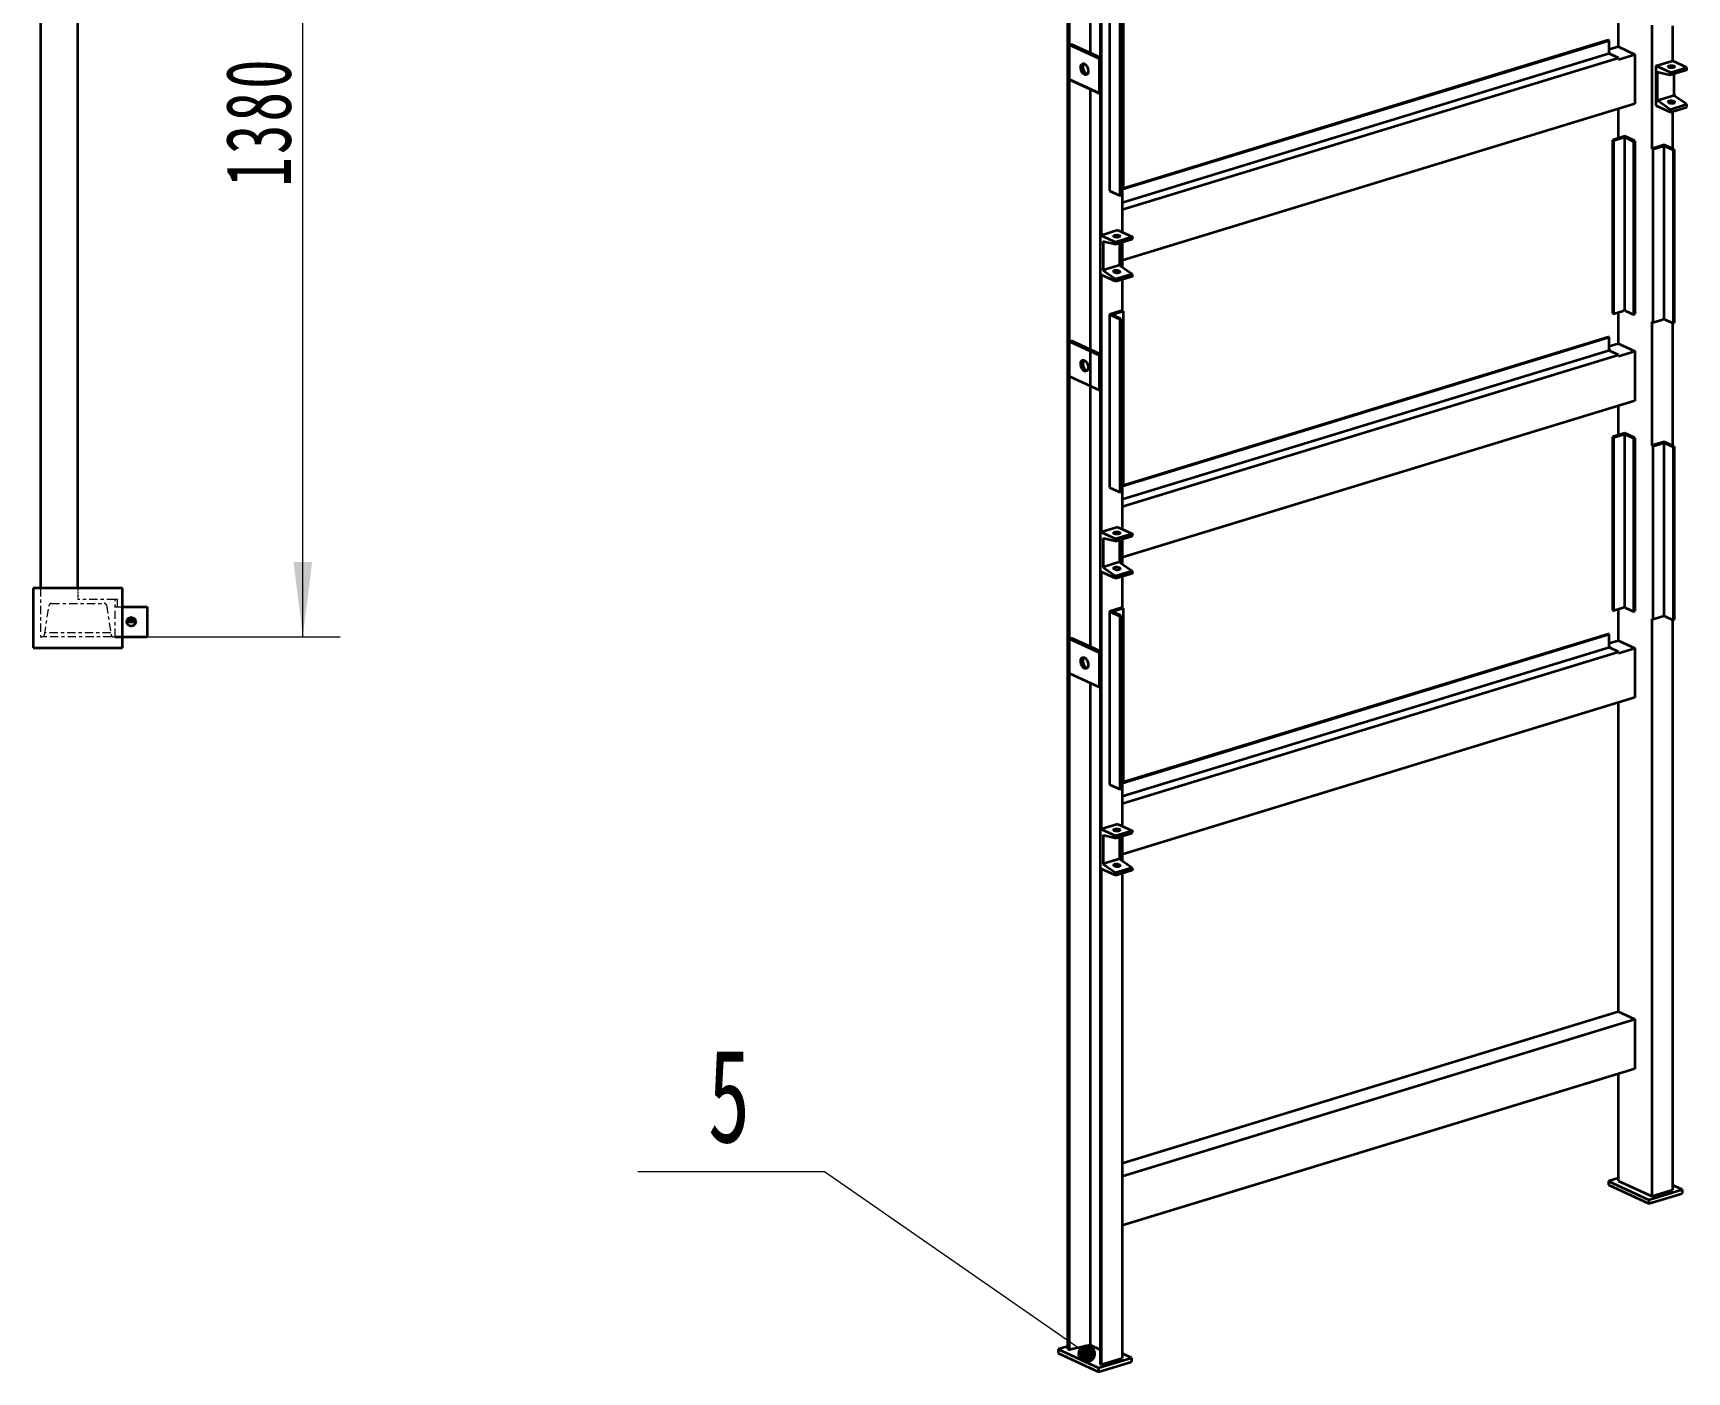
# Model space of a CAD drawing. Header units: millimetres. Extents: x -5250 to 5250, y -3712 to 3712.
# Drawn here: x 1661 to 3877, y 30 to 1824 of the extents above; entities that cross this region are included whole.
import ezdxf

# ---------------------------------------------------------------- set-up
doc = ezdxf.new("R2010")
doc.units = ezdxf.units.MM
doc.linetypes.add('CENTER', pattern=[47.5, 22, -8.5, 8.5, -8.5])
doc.layers.get('0').update_dxf_attribs({"lineweight": 35})
for name, color, linetype, lineweight in [('尺寸线层', 3, 'Continuous', 18), ('粗实线层', 7, 'Continuous', 35), ('细实线层', 7, 'Continuous', 18)]:
    doc.layers.add(name, color=color, linetype=linetype, lineweight=lineweight)
doc.styles.add('标准', font='', dxfattribs={"width": 0.667})
doc.styles.get('标准').set_extended_font_data('宋体')
doc.dimstyles.new('标准', dxfattribs={"dimscale": 25, "dimtxt": 3.5, "dimasz": 4, "dimexe": 2, "dimexo": 0, "dimtad": 1, "dimdsep": 46, "dimtxsty": '标准', "dimblk": '_CAXARROW', "dimcen": 0, "dimdle": 8, "dimazin": 2, "dimtfac": 0.707107, "dimtdec": 3, "dimtmove": 2, "dimatfit": 3, "dimfxl": 0, "dimfrac": 2, "dimtolj": 1, "dimarcsym": 0})

# ---------------------------------------------------------------- blocks, each defined once
blk = doc.blocks.new('*X19')
at = {"layer": '尺寸线层', "linetype": 'Continuous', "lineweight": 18}
for points in [[(2022.6, 2395.1), (2010.1, 2295.1), (2035.1, 2295.1)], [(2022.6, 1015.1), (2010.1, 1115.1), (2035.1, 1115.1)]]:
    blk.add_hatch(color=0, dxfattribs=at).paths.add_polyline_path(points, flags=0)
at = {"layer": '尺寸线层', "color": 0, "linetype": 'Continuous', "lineweight": 18}
for p, q in [((1771.1, 2395.1), (2072.6, 2395.1)), ((2022.6, 1015.1), (2022.6, 2395.1)), ((1771.1, 1015.1), (2072.6, 1015.1))]:
    blk.add_line(p, q, dxfattribs=at)
at = {"layer": '尺寸线层', "color": 0, "lineweight": 18, "insert": (1963.5, 1705.1), "char_height": 87.5, "width": 331.525, "attachment_point": 5, "rotation": 90, "line_spacing_factor": 1.15057, "style": '标准'}
blk.add_mtext('\\T1.1;1380', dxfattribs=at)
blk = doc.blocks.new('_CAXARROW')
blk.add_hatch(color=0).paths.add_polyline_path([(0, 0), (-1, 0.125), (-1, -0.125)], flags=0)
blk = doc.blocks.new('*X32')
at = {"layer": '细实线层', "lineweight": 18}
h = blk.add_hatch(color=0, dxfattribs=at)
edge = h.paths.add_edge_path(flags=0)
edge.add_arc((0, 0), 12.5, 0, 360)
at = {"layer": '细实线层', "color": 0}
for p, q in [((-351.5, 243.6), (-601.5, 243.6)), ((0, 0), (-351.5, 243.6))]:
    blk.add_line(p, q, dxfattribs=at)
at = {"layer": '细实线层', "color": 0, "lineweight": 18, "insert": (-476.5, 281.1), "char_height": 125, "width": 425, "attachment_point": 8, "line_spacing_factor": 1.15057, "style": '标准'}
blk.add_mtext('\\T1.1;5', dxfattribs=at)

msp = doc.modelspace()

# ---------------------------------------------------------------- linework, layer by layer
at = {"color": 6, "linetype": 'CENTER', "lineweight": 18, "ltscale": 0.5}
for p, q in [((1671.098, 1080.066), (1671.098, 1015.066)), ((1771.098, 1065.066), (1721.098, 1065.066)), ((1771.098, 1015.066), (1771.098, 1065.066)), ((1774.098, 1065.066), (1771.098, 1065.066)), ((1774.098, 1055.066), (1774.098, 1065.066)), ((1676.496, 1017.602), (1682.701, 1057.23)), ((1685.665, 1059.766), (1756.532, 1059.766)), ((1759.496, 1057.23), (1765.701, 1017.602)), ((1771.098, 1055.066), (1781.626, 1055.066)), ((1765.315, 1020.066), (1676.881, 1020.066)), ((1671.098, 1015.066), (1673.532, 1015.066)), ((1676.098, 1015.066), (1676.098, 1016.513)), ((1766.098, 1015.066), (1676.098, 1015.066)), ((1766.098, 1015.066), (1766.098, 1016.513)), ((1768.665, 1015.066), (1771.098, 1015.066))]:
    msp.add_line(p, q, dxfattribs=at)
at = {"color": 6, "linetype": 'CENTER', "lineweight": 18, "ltscale": 0.1}
msp.add_line((1721.098, 1080.066), (1721.098, 1065.066), dxfattribs=at)
at = {"color": 6, "linetype": 'CENTER', "lineweight": 18, "ltscale": 0.5}
for centre, start, end in [((1685.665, 1056.766), 90, 171.099791), ((1756.532, 1056.766), 8.900209, 90), ((1673.532, 1018.066), 270, 351.099791), ((1768.665, 1018.066), 188.900209, 270)]:
    msp.add_arc(centre, 3, start, end, dxfattribs=at)
at = {"layer": '粗实线层', "linetype": 'Continuous', "lineweight": 35}
for p, q in [((3047.509, 3104.505), (3047.509, 61.086)), ((3049.765, 3103.724), (3049.765, 60.305)), ((3091.065, 3084.699), (3091.065, 41.28)), ((3077.716, 2543.768), (3077.716, 1796.989)), ((1671.098, 2330.066), (1671.098, 1080.066)), ((1721.098, 1080.066), (1721.098, 2330.066)), ((3092.645, 1897.334), (3092.645, 1552.696)), ((3103.737, 1844.388), (3103.737, 1612.42)), ((3121.73, 1848.847), (3121.73, 1616.879)), ((3785.141, 1847.264), (3785.141, 1805.515)), ((3117.278, 1838.142), (3117.278, 1606.174)), ((3118.942, 1838.65), (3118.942, 1606.682)), ((3830.278, 1834.401), (3830.278, 1668.71)), ((3858.008, 1833.097), (3858.008, 1786.539)), ((3049.765, 1808.182), (3049.765, 1761.789)), ((3049.765, 1807.758), (3050.568, 1808.003)), ((3090.388, 1789.019), (3049.765, 1807.758)), ((3049.765, 1807.758), (3049.765, 1761.364)), ((3051.351, 1808.105), (3052.892, 1808.442)), ((3091.065, 1790.833), (3052.892, 1808.442)), ((3120.377, 1614.331), (3773.338, 1813.831)), ((3773.87, 1796.099), (3120.379, 1596.437)), ((3120.385, 1615.372), (3771.984, 1814.455)), ((3773.338, 1813.831), (3771.984, 1814.455)), ((3773.328, 1801.905), (3785.141, 1805.515)), ((3773.338, 1797.924), (3773.338, 1813.831)), ((3785.525, 1790.314), (3774.692, 1795.312)), ((3785.141, 1805.515), (3807.709, 1795.104)), ((3090.388, 1789.019), (3091.065, 1789.226)), ((3090.388, 1742.625), (3090.388, 1789.019)), ((3120.377, 1587.091), (3785.525, 1790.314)), ((3785.525, 1788.326), (3807.709, 1795.104)), ((3785.525, 1788.326), (3785.525, 1790.314)), ((3807.709, 1795.104), (3807.709, 1728.828)), ((3835.824, 1779.761), (3858.008, 1786.539)), ((3855.232, 1770.807), (3835.824, 1779.761)), ((3835.824, 1779.761), (3835.824, 1726.739)), ((3854.505, 1767.766), (3876.69, 1774.544)), ((3855.232, 1770.807), (3877.417, 1777.585)), ((3877.417, 1777.585), (3858.008, 1786.539)), ((3877.417, 1775.971), (3877.417, 1777.585)), ((3049.765, 1761.789), (3090.388, 1743.05)), ((3049.765, 1761.364), (3090.388, 1742.625)), ((3838.08, 1734.688), (3838.08, 1769.73)), ((3839.223, 1771.167), (3854.089, 1767.756)), ((3855.232, 1769.193), (3855.232, 1770.807)), ((3860.265, 1741.466), (3860.265, 1769.525)), ((3077.716, 1748.437), (3077.716, 1001.706)), ((3090.388, 1743.05), (3091.065, 1743.257)), ((3090.388, 1742.625), (3091.065, 1742.832)), ((3807.709, 1728.828), (3120.38, 1518.827)), ((3860.657, 1739.886), (3838.472, 1733.108)), ((3854.089, 1721.892), (3839.223, 1732.196)), ((3876.274, 1728.67), (3861.408, 1738.974)), ((3785.141, 1721.929), (3785.141, 1682.608)), ((3835.824, 1726.739), (3855.232, 1717.786)), ((3877.025, 1727.758), (3854.841, 1720.98)), ((3855.232, 1717.786), (3877.417, 1724.564)), ((3855.232, 1717.786), (3855.232, 1719.401)), ((3858.008, 1718.627), (3858.008, 1668.665)), ((3877.417, 1724.564), (3877.417, 1726.179)), ((3794.168, 1685.367), (3777.53, 1680.283)), ((3807.709, 1679.12), (3794.168, 1685.367)), ((3777.53, 1680.283), (3777.53, 1448.315)), ((3777.53, 1680.283), (3778.884, 1679.658)), ((3778.884, 1679.658), (3792.195, 1683.725)), ((3778.884, 1679.658), (3778.884, 1447.691)), ((3793.859, 1683.898), (3793.859, 1451.93)), ((3795.213, 1683.609), (3806.045, 1678.612)), ((3806.045, 1678.612), (3807.709, 1679.12)), ((3806.045, 1678.612), (3806.045, 1446.644)), ((3807.709, 1679.12), (3807.709, 1447.152)), ((3846.916, 1673.793), (3830.278, 1668.71)), ((3830.278, 1668.71), (3831.632, 1668.085)), ((3831.632, 1668.085), (3844.942, 1672.152)), ((3831.632, 1668.085), (3831.632, 1436.117)), ((3846.606, 1672.324), (3846.606, 1440.356)), ((3860.457, 1667.547), (3846.916, 1673.793)), ((3847.96, 1672.036), (3858.793, 1667.039)), ((3858.793, 1667.039), (3860.457, 1667.547)), ((3858.793, 1667.039), (3858.793, 1435.071)), ((3860.457, 1667.547), (3860.457, 1435.579)), ((3103.737, 1612.42), (3117.278, 1606.174)), ((3117.278, 1606.174), (3118.942, 1606.682)), ((3118.942, 1616.027), (3121.73, 1616.879)), ((3120.376, 1616.463), (3120.376, 1556.915)), ((3114.829, 1559.474), (3092.645, 1552.696)), ((3092.645, 1552.696), (3112.054, 1543.743)), ((3114.829, 1559.474), (3134.238, 1550.521)), ((3094.902, 1542.665), (3094.902, 1507.623)), ((3110.911, 1540.691), (3096.045, 1544.102)), ((3111.326, 1540.701), (3133.511, 1547.479)), ((3134.238, 1550.521), (3112.054, 1543.743)), ((3112.054, 1543.743), (3112.054, 1542.128)), ((3117.086, 1542.461), (3117.086, 1514.401)), ((3120.376, 1543.465), (3120.376, 1510.423)), ((3134.238, 1550.521), (3134.238, 1548.906)), ((3117.478, 1512.822), (3095.294, 1506.044)), ((3118.229, 1511.91), (3133.095, 1501.606)), ((3092.645, 1499.675), (3092.645, 1155.037)), ((3112.054, 1490.722), (3092.645, 1499.675)), ((3096.045, 1505.132), (3110.911, 1494.828)), ((3133.847, 1500.694), (3111.662, 1493.916)), ((3134.238, 1497.5), (3112.054, 1490.722)), ((3112.054, 1492.336), (3112.054, 1490.722)), ((3120.376, 1493.266), (3120.376, 1451.812)), ((3134.238, 1499.114), (3134.238, 1497.5)), ((3120.376, 1451.812), (3103.737, 1446.729)), ((3103.737, 1446.729), (3103.737, 1214.761)), ((3103.737, 1446.729), (3117.278, 1440.482)), ((3118.942, 1440.991), (3108.109, 1445.988)), ((3108.419, 1447.121), (3121.73, 1451.188)), ((3117.278, 1440.482), (3118.942, 1440.991)), ((3118.942, 1440.991), (3118.942, 1209.023)), ((3121.73, 1451.188), (3120.376, 1451.812)), ((3121.73, 1451.188), (3121.73, 1219.22)), ((3777.53, 1448.315), (3778.884, 1447.691)), ((3778.884, 1447.691), (3792.195, 1451.757)), ((3785.141, 1449.605), (3785.141, 1407.856)), ((3795.213, 1451.641), (3806.045, 1446.644)), ((3806.045, 1446.644), (3807.709, 1447.152)), ((3117.278, 1440.482), (3117.278, 1208.514)), ((3830.278, 1436.742), (3830.278, 1271.05)), ((3830.278, 1436.742), (3831.632, 1436.117)), ((3831.632, 1436.117), (3844.942, 1440.184)), ((3847.96, 1440.068), (3858.793, 1435.071)), ((3858.008, 1435.41), (3858.008, 1270.998)), ((3858.793, 1435.071), (3860.457, 1435.579)), ((3049.765, 1410.591), (3050.568, 1410.836)), ((3049.765, 1410.591), (3049.765, 1364.197)), ((3090.388, 1391.852), (3049.765, 1410.591)), ((3051.351, 1410.938), (3052.892, 1411.275)), ((3091.065, 1393.666), (3052.892, 1411.275)), ((3120.377, 1216.671), (3773.338, 1416.172)), ((3773.87, 1398.44), (3120.379, 1198.777)), ((3120.385, 1217.712), (3771.984, 1416.796)), ((3773.338, 1416.172), (3771.984, 1416.796)), ((3773.328, 1404.246), (3785.141, 1407.856)), ((3773.338, 1400.265), (3773.338, 1416.172)), ((3785.525, 1392.655), (3774.692, 1397.652)), ((3785.141, 1407.856), (3807.709, 1397.445)), ((3785.525, 1390.667), (3807.709, 1397.445)), ((3807.709, 1397.445), (3807.709, 1331.168)), ((3090.388, 1391.852), (3091.065, 1392.059)), ((3090.388, 1345.458), (3090.388, 1391.852)), ((3120.377, 1189.431), (3785.525, 1392.655)), ((3785.525, 1390.667), (3785.525, 1392.655)), ((3049.765, 1364.197), (3090.388, 1345.458)), ((3090.388, 1345.458), (3091.065, 1345.665)), ((3807.709, 1331.168), (3120.38, 1121.168)), ((3785.141, 1324.269), (3785.141, 1284.949)), ((3794.168, 1287.707), (3777.53, 1282.624)), ((3778.884, 1281.999), (3792.195, 1286.066)), ((3793.859, 1286.238), (3793.859, 1054.27)), ((3807.709, 1281.461), (3794.168, 1287.707)), ((3795.213, 1285.95), (3806.045, 1280.953)), ((3777.53, 1282.624), (3777.53, 1050.656)), ((3777.53, 1282.624), (3778.884, 1281.999)), ((3778.884, 1281.999), (3778.884, 1050.031)), ((3806.045, 1280.953), (3807.709, 1281.461)), ((3806.045, 1280.953), (3806.045, 1048.985)), ((3807.709, 1281.461), (3807.709, 1049.493)), ((3846.916, 1276.134), (3830.278, 1271.05)), ((3830.278, 1271.05), (3831.632, 1270.426)), ((3831.632, 1270.426), (3844.942, 1274.493)), ((3831.632, 1270.426), (3831.632, 1038.458)), ((3846.606, 1274.665), (3846.606, 1042.697)), ((3860.457, 1269.888), (3846.916, 1276.134)), ((3847.96, 1274.376), (3858.793, 1269.379)), ((3858.793, 1269.379), (3860.457, 1269.888)), ((3858.793, 1269.379), (3858.793, 1037.411)), ((3860.457, 1269.888), (3860.457, 1037.92)), ((3118.942, 1218.368), (3121.73, 1219.22)), ((3103.737, 1214.761), (3117.278, 1208.514)), ((3117.278, 1208.514), (3118.942, 1209.023)), ((3120.376, 1218.803), (3120.376, 1159.256)), ((3114.829, 1161.815), (3092.645, 1155.037)), ((3092.645, 1155.037), (3112.054, 1146.084)), ((3134.238, 1152.862), (3112.054, 1146.084)), ((3114.829, 1161.815), (3134.238, 1152.862)), ((3134.238, 1152.862), (3134.238, 1151.247)), ((3094.902, 1145.006), (3094.902, 1109.964)), ((3110.911, 1143.032), (3096.045, 1146.443)), ((3111.326, 1143.042), (3133.511, 1149.82)), ((3112.054, 1146.084), (3112.054, 1144.469)), ((3117.086, 1144.801), (3117.086, 1116.742)), ((3120.376, 1145.806), (3120.376, 1112.764)), ((3117.478, 1115.162), (3095.294, 1108.384)), ((3118.229, 1114.251), (3133.095, 1103.946)), ((3092.645, 1102.015), (3092.645, 757.377)), ((3112.054, 1093.062), (3092.645, 1102.015)), ((3096.045, 1107.473), (3110.911, 1097.168)), ((3133.847, 1103.034), (3111.662, 1096.256)), ((3134.238, 1099.84), (3112.054, 1093.062)), ((3112.054, 1094.677), (3112.054, 1093.062)), ((3120.376, 1095.607), (3120.376, 1054.153)), ((3134.238, 1101.455), (3134.238, 1099.84)), ((1671.1, 1080.066), (1661.098, 1080.066)), ((1661.098, 1080.066), (1661.098, 1000.066)), ((1781.098, 1080.066), (1671.098, 1080.066)), ((1781.098, 1015.066), (1781.098, 1080.066)), ((1781.098, 1055.066), (1814.098, 1055.066)), ((1814.098, 1055.066), (1814.098, 1015.066)), ((3120.376, 1054.153), (3103.737, 1049.069)), ((3103.737, 1049.069), (3117.278, 1042.823)), ((3103.737, 1049.069), (3103.737, 817.101)), ((3118.942, 1043.331), (3108.109, 1048.328)), ((3108.419, 1049.461), (3121.73, 1053.528)), ((3117.278, 1042.823), (3118.942, 1043.331)), ((3117.278, 1042.823), (3117.278, 810.855)), ((3118.942, 1043.331), (3118.942, 811.363)), ((3121.73, 1053.528), (3120.376, 1054.153)), ((3121.73, 1053.528), (3121.73, 821.56)), ((3777.53, 1050.656), (3778.884, 1050.031)), ((3778.884, 1050.031), (3792.195, 1054.098)), ((3785.141, 1051.945), (3785.141, 1010.196)), ((3795.213, 1053.982), (3806.045, 1048.985)), ((3806.045, 1048.985), (3807.709, 1049.493)), ((3831.632, 1038.458), (3844.942, 1042.525)), ((3847.96, 1042.408), (3858.793, 1037.411)), ((1786.598, 1035.066), (1798.598, 1035.066)), ((1797.794, 1038.066), (1787.402, 1038.066)), ((3830.278, 1039.082), (3830.278, 265.635)), ((3830.278, 1039.082), (3831.632, 1038.458)), ((3858.008, 1037.767), (3858.008, 274.108)), ((3858.793, 1037.411), (3860.457, 1037.92)), ((1661.098, 1000.066), (1781.098, 1000.066)), ((1771.098, 1015.066), (1814.098, 1015.066)), ((1781.098, 1000.066), (1781.098, 1015.066)), ((3049.765, 1012.439), (3050.568, 1012.684)), ((3049.765, 1012.439), (3049.765, 966.046)), ((3090.388, 993.7), (3049.765, 1012.439)), ((3051.351, 1012.786), (3052.892, 1013.123)), ((3091.065, 995.514), (3052.892, 1013.123)), ((3120.377, 819.012), (3773.338, 1018.512)), ((3773.87, 1000.78), (3120.379, 801.118)), ((3120.385, 820.053), (3771.984, 1019.137)), ((3773.338, 1018.512), (3771.984, 1019.137)), ((3773.328, 1006.587), (3785.141, 1010.196)), ((3773.338, 1002.606), (3773.338, 1018.512)), ((3785.525, 994.996), (3774.692, 999.993)), ((3785.141, 1010.196), (3807.709, 999.786)), ((3785.525, 993.008), (3807.709, 999.786)), ((3807.709, 999.786), (3807.709, 933.509)), ((3090.388, 993.7), (3091.065, 993.907)), ((3090.388, 947.307), (3090.388, 993.7)), ((3120.377, 791.772), (3785.525, 994.996)), ((3785.525, 993.008), (3785.525, 994.996)), ((3049.765, 966.046), (3090.388, 947.307)), ((3077.716, 953.154), (3077.716, 65.902)), ((3090.388, 947.307), (3091.065, 947.513)), ((3807.709, 933.509), (3120.38, 723.508)), ((3785.141, 926.614), (3785.141, 513.122)), ((3118.942, 820.709), (3121.73, 821.56)), ((3120.376, 821.146), (3120.376, 761.59)), ((3103.737, 817.101), (3117.278, 810.855)), ((3117.278, 810.855), (3118.942, 811.363)), ((3114.829, 764.155), (3092.645, 757.377)), ((3092.645, 757.377), (3112.054, 748.424)), ((3134.238, 755.202), (3112.054, 748.424)), ((3114.829, 764.155), (3134.238, 755.202)), ((3134.238, 755.202), (3134.238, 753.587)), ((3094.902, 747.347), (3094.902, 712.304)), ((3110.911, 745.373), (3096.045, 748.784)), ((3111.326, 745.382), (3133.511, 752.16)), ((3112.054, 748.424), (3112.054, 746.809)), ((3117.086, 747.142), (3117.086, 719.082)), ((3120.376, 748.139), (3120.376, 715.099)), ((3117.478, 717.503), (3095.294, 710.725)), ((3096.045, 709.813), (3110.911, 699.509)), ((3118.229, 716.591), (3133.095, 706.287)), ((3092.645, 704.356), (3092.645, 40.265)), ((3112.054, 695.403), (3092.645, 704.356)), ((3133.847, 705.375), (3111.662, 698.597)), ((3134.238, 702.181), (3112.054, 695.403)), ((3112.054, 697.018), (3112.054, 695.403)), ((3120.376, 697.938), (3120.376, 48.738)), ((3134.238, 703.796), (3134.238, 702.181)), ((3120.384, 310.018), (3785.141, 513.122)), ((3785.141, 513.122), (3807.709, 502.712)), ((3120.38, 292.711), (3807.709, 502.712)), ((3807.709, 502.712), (3807.709, 436.435)), ((3807.709, 436.435), (3120.38, 226.434)), ((3785.141, 429.539), (3785.141, 286.456)), ((3785.141, 289.918), (3772.308, 285.997)), ((3772.308, 285.997), (3772.308, 280.695)), ((3772.308, 285.997), (3826.472, 261.011)), ((3772.308, 280.695), (3826.472, 255.709)), ((3785.141, 286.456), (3830.278, 265.635)), ((3826.472, 261.011), (3870.841, 274.567)), ((3826.472, 255.709), (3870.841, 269.265)), ((3830.278, 265.635), (3858.008, 274.108)), ((3870.841, 274.567), (3858.007, 280.487)), ((3870.841, 274.567), (3870.841, 269.265)), ((3826.472, 261.011), (3826.472, 255.709)), ((3047.509, 64.547), (3034.676, 60.627)), ((3034.676, 60.627), (3034.676, 55.324)), ((3034.676, 60.627), (3088.84, 35.641)), ((3034.676, 55.324), (3088.84, 30.339)), ((3047.509, 61.086), (3048.607, 60.58)), ((3076.13, 65.815), (3051.351, 60.392)), ((3091.065, 60.004), (3078.875, 65.628)), ((3088.84, 35.641), (3133.208, 49.197)), ((3092.645, 40.265), (3120.376, 48.738)), ((3133.208, 49.197), (3120.375, 55.117)), ((3133.208, 49.197), (3133.208, 43.895)), ((3088.84, 30.339), (3133.208, 43.895)), ((3088.84, 35.641), (3088.84, 30.339)), ((3091.547, 40.772), (3092.645, 40.265))]:
    msp.add_line(p, q, dxfattribs=at)
msp.add_circle((1792.598, 1035.066), 6, dxfattribs=at)
for centre, major_axis, ratio, start_param, end_param in [((3050.271, 1808.801), (-2.145, 0), 0.37541923, 1.70980941, 2.09858234), ((3774.692, 1797.3), (0.627, -2.052), 0.58504861, 4.23111361, 5.80190993), ((3072.85, 1776.039), (2.298, -7.522), 0.58504861, 3.46201256, 4.23111362), ((3072.85, 1776.463), (2.298, -7.522), 0.58504861, 4.23111362, 5.96272018), ((3876.063, 1776.595), (-0.627, 2.052), 0.58504861, 3.14160855, 4.23111361), ((3839.435, 1769.105), (-0.627, 2.052), 0.58504861, 5.95851181, 7.37270626), ((3853.878, 1769.817), (0.627, -2.052), 0.58504861, 5.95851181, 7.37270626), ((3839.435, 1734.063), (-0.627, 2.052), 0.58504861, 1.08952095, 2.5037154), ((3861.619, 1740.841), (0.627, -2.052), 0.58504861, 4.23111361, 5.64530806), ((3853.878, 1720.026), (0.627, -2.052), 0.58504861, 1.08952095, 2.5037154), ((3876.063, 1726.804), (-0.627, 2.052), 0.58504861, 4.23111361, 5.64530806), ((3793.549, 1683.101), (2.145, 0), 0.37541923, 0.68312396, 2.25392029), ((3846.296, 1671.527), (2.145, 0), 0.37541923, 0.68312396, 2.25392029), ((3096.256, 1542.041), (-0.627, 2.052), 0.58504861, 5.95851181, 7.37270626), ((3110.7, 1542.753), (0.627, -2.052), 0.58504861, 5.95851181, 7.37270626), ((3132.884, 1549.531), (-0.627, 2.052), 0.58504861, 3.14160855, 4.23111361), ((3096.256, 1506.998), (-0.627, 2.052), 0.58504861, 1.08952095, 2.5037154), ((3118.44, 1513.776), (0.627, -2.052), 0.58504861, 4.23111361, 5.64530806), ((3110.7, 1492.961), (0.627, -2.052), 0.58504861, 1.08952095, 2.5037154), ((3132.884, 1499.739), (-0.627, 2.052), 0.58504861, 4.23111361, 5.64530806), ((3109.773, 1446.496), (2.145, 0), 0.37541923, 2.25392029, 3.82471661), ((3793.549, 1451.133), (-2.145, 0), 0.37541923, 3.82471661, 5.39551294), ((3846.296, 1439.559), (-2.145, 0), 0.37541923, 3.82471661, 5.39551294), ((3050.271, 1411.634), (-2.145, 0), 0.37541923, 1.70980941, 2.09858234), ((3774.692, 1399.641), (0.627, -2.052), 0.58504861, 4.23111361, 5.80190993), ((3072.85, 1378.872), (2.298, -7.522), 0.58504861, 3.46201256, 4.23111362), ((3072.85, 1378.872), (2.298, -7.522), 0.58504861, 4.23111362, 5.96272018), ((3793.549, 1285.441), (2.145, 0), 0.37541923, 0.68312396, 2.25392029), ((3846.296, 1273.868), (2.145, 0), 0.37541923, 0.68312396, 2.25392029), ((3096.256, 1144.382), (-0.627, 2.052), 0.58504861, 5.95851181, 7.37270626), ((3110.7, 1145.093), (0.627, -2.052), 0.58504861, 5.95851181, 7.37270626), ((3132.884, 1151.871), (-0.627, 2.052), 0.58504861, 3.14160855, 4.23111361), ((3096.256, 1109.339), (-0.627, 2.052), 0.58504861, 1.08952095, 2.5037154), ((3118.44, 1116.117), (0.627, -2.052), 0.58504861, 4.23111361, 5.64530806), ((3110.7, 1095.302), (0.627, -2.052), 0.58504861, 1.08952095, 2.5037154), ((3132.884, 1102.08), (-0.627, 2.052), 0.58504861, 4.23111361, 5.64530806), ((3109.773, 1048.837), (2.145, 0), 0.37541923, 2.25392029, 3.82471661), ((3793.549, 1053.473), (-2.145, 0), 0.37541923, 3.82471661, 5.39551294), ((3846.296, 1041.9), (-2.145, 0), 0.37541923, 3.82471661, 5.39551294), ((3050.271, 1013.482), (-2.145, 0), 0.37541923, 1.70980941, 2.09858234), ((3774.692, 1001.981), (0.627, -2.052), 0.58504861, 4.23111361, 5.80190993), ((3072.85, 980.72), (2.298, -7.522), 0.58504861, 3.46201256, 4.23111362), ((3072.85, 980.72), (2.298, -7.522), 0.58504861, 4.23111362, 5.96272018), ((3132.884, 754.212), (-0.627, 2.052), 0.58504861, 3.14160855, 4.23111361), ((3096.256, 746.722), (-0.627, 2.052), 0.58504861, 5.95851181, 7.37270626), ((3110.7, 747.434), (0.627, -2.052), 0.58504861, 5.95851181, 7.37270626), ((3096.256, 711.68), (-0.627, 2.052), 0.58504861, 1.08952095, 2.5037154), ((3118.44, 718.458), (0.627, -2.052), 0.58504861, 4.23111361, 5.64530806), ((3110.7, 697.642), (0.627, -2.052), 0.58504861, 1.08952095, 2.5037154), ((3132.884, 704.42), (-0.627, 2.052), 0.58504861, 4.23111361, 5.64530806), ((3050.271, 61.088), (2.145, 0), 0.37541923, 3.82471661, 5.240175), ((3077.211, 65.119), (2.145, 0), 0.37541923, 0.68312396, 2.09858234), ((3093.211, 41.28), (2.145, 0), 0.37541923, 3.14158114, 3.82471661)]:
    msp.add_ellipse(centre, major_axis=major_axis, ratio=ratio, start_param=start_param, end_param=end_param, dxfattribs=at)
for centre, major_axis, ratio in [((3070.077, 1775.191), (2.298, -7.522), 0.58504861), ((3856.62, 1778.673), (4.29, 0), 0.37541923), ((3856.62, 1731.215), (-4.283, 0.518), 0.48352203), ((3113.442, 1551.608), (4.29, 0), 0.37541923), ((3113.442, 1504.151), (-4.283, 0.518), 0.48352203), ((3070.077, 1378.025), (2.298, -7.522), 0.58504861), ((3113.442, 1153.949), (4.29, 0), 0.37541923), ((3113.442, 1106.492), (-4.283, 0.518), 0.48352203), ((3070.077, 979.873), (2.298, -7.522), 0.58504861), ((3113.442, 756.29), (4.29, 0), 0.37541923), ((3113.442, 708.832), (-4.283, 0.518), 0.48352203)]:
    msp.add_ellipse(centre, major_axis=major_axis, ratio=ratio, dxfattribs=at)

# ---------------------------------------------------------------- block references
at = {"layer": '细实线层'}
msp.add_blockref('*X32', (3073.064, 54.598), dxfattribs=at)

# ---------------------------------------------------------------- dimensions: what is measured, and where the dimension line sits
at = {"layer": '尺寸线层', "lineweight": 18}
dim = msp.add_linear_dim(base=(2022.617, 2395.066), p1=(1771.098, 1015.066), p2=(1771.098, 2395.066), angle=90, dimstyle='标准', override={"dimsah": 1, "dimtfill": 1, "dimtzin": 0}, dxfattribs=at)
dim.commit()
dim.dimension.update_dxf_attribs({"geometry": '*X19', "text_midpoint": (1963.487, 1705.066), "dimtype": 160})

doc.saveas('drawing.dxf')
